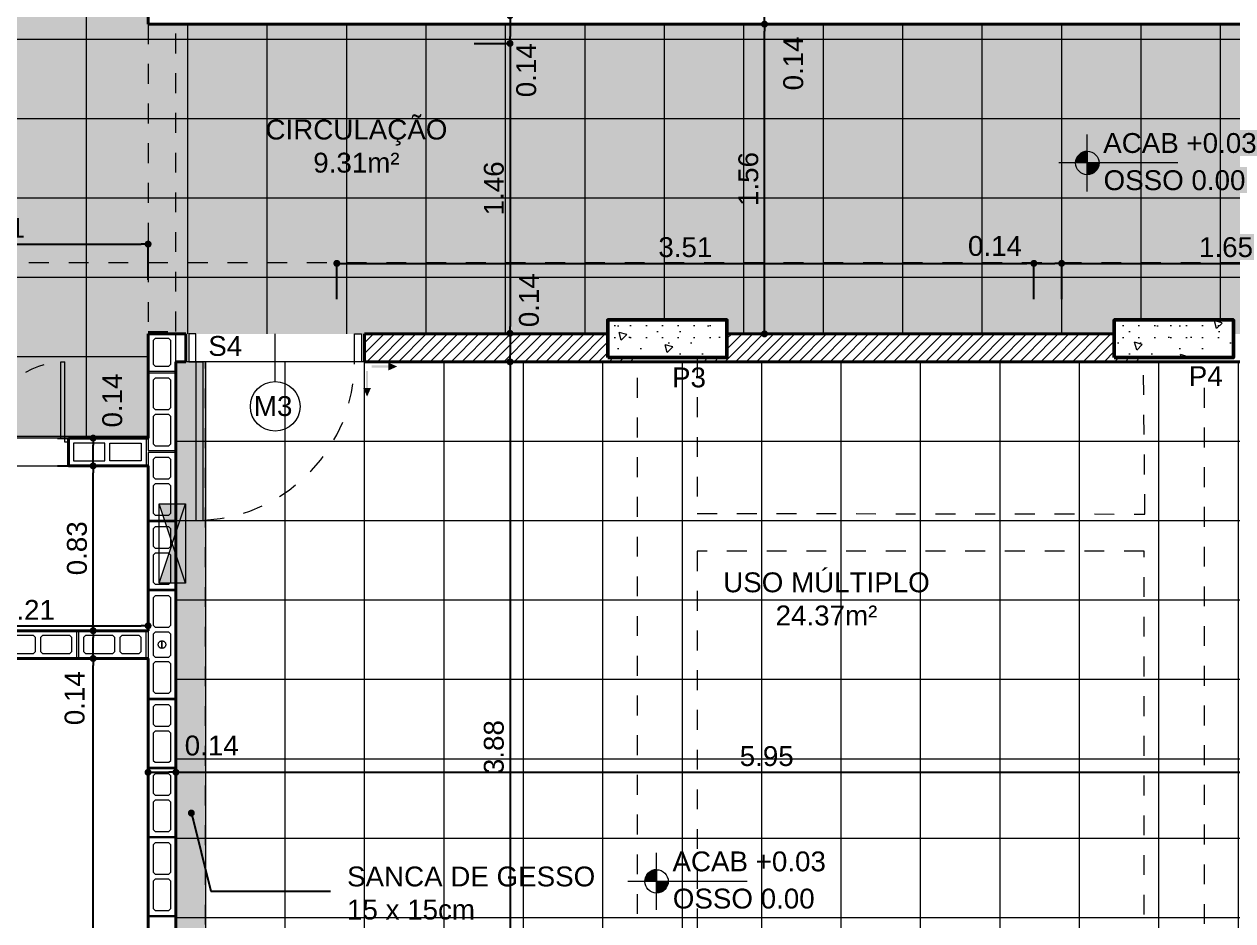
# Model space of a CAD drawing. Header units: millimetres. Extents: x 173 to 410, y -14 to 183.
# Drawn here: x 349.83 to 355.91, y -7.52 to -3.01 of the extents above; entities that cross this region are included whole.
import ezdxf
from ezdxf.enums import TextEntityAlignment as Align

# ---------------------------------------------------------------- set-up
doc = ezdxf.new("R2010")
doc.units = ezdxf.units.MM
doc.set_wipeout_variables(frame=1)
doc.linetypes.add('DASHDOT', pattern=[1, 0.5, -0.25, 0, -0.25])
doc.linetypes.add('HIDDEN', pattern=[0.05, 0.025, -0.025])
doc.layers.get('0').update_dxf_attribs({"color": 4})
for name, color, linetype, lineweight in [('ARQ Alvenaria', 201, 'Continuous', 40), ('ARQ Anotações', 2, 'Continuous', 5), ('ARQ Caixilharia', 140, 'Continuous', 9), ('ARQ Eixos', 8, 'DASHDOT', 5), ('ARQ Equipamento', 4, 'Continuous', 18), ('ARQ Estrutura', 7, 'Continuous', 50), ('ARQ Hachuras', 8, 'Continuous', 5), ('ARQ Projeções', 144, 'HIDDEN', 5), ('ARQ Visto', 152, 'Continuous', 13)]:
    doc.layers.add(name, color=color, linetype=linetype, lineweight=lineweight)
doc.layers.add('ARQ Forros', color=7, linetype='HIDDEN', lineweight=5, true_color=0xcacaca)
doc.layers.add('ARQ Pisos', color=9, linetype='Continuous', lineweight=5, true_color=0x808080)
doc.styles.get("Standard").update_dxf_attribs({"font": 'arial.ttf'})
doc.dimstyles.new('Executivo 1-50', dxfattribs={"dimtxt": 0.1, "dimasz": 0.035, "dimexe": 0, "dimexo": 0.0625, "dimgap": 0.03, "dimtad": 1, "dimzin": 0, "dimdsep": 46, "dimtxsty": 'Standard', "dimblk": 'DOT', "dimcen": 0.09, "dimclrd": 8, "dimclre": 8, "dimadec": 0, "dimazin": 0, "dimtfac": 1, "dimtix": 1, "dimtmove": 2, "dimatfit": 3, "dimldrblk": 'DOT', "dimfxl": 0.18, "dimfxlon": 1, "dimtolj": 1, "dimtzin": 0, "dimarcsym": 0})
pattern_1 = [(45, (0, 0), (-0.293939, 0.293939), [0.04, -0.2]), (45, (-0.0621, 0.23182), (-0.293939, 0.293939), [0.04, -0.2]), (105, (0, 0), (0.401528, 0.107589), [0.04, -0.2]), (105, (0.1697, 0.1697), (0.401528, 0.107589), [0.04, -0.2]), (165, (0.0283, 0.0283), (0.107589, 0.401528), [0.04, -0.2]), (165, (0.198, 0.198), (0.107589, 0.401528), [0.04, -0.2]), (45, (-0.028284, 0.028284), (-0.05656854, 0.05656854), [0, -0.08, 0, -0.12]), (90, (3e-18, 0.05657), (-0.08, 0), [0, -0.06, 0, -0.1])]

# ---------------------------------------------------------------- blocks, each defined once
blk = doc.blocks.new('COLUMN_236', base_point=(7.5699, -1.6544))
at = {"lineweight": 0, "ltscale": 31.083752}
blk.add_wipeout([(7.2699, -1.7494), (7.8699, -1.7494), (7.8699, -1.5594), (7.2699, -1.5594)], dxfattribs=at).dxf.layer = 'ARQ Estrutura'
at = {"layer": 'ARQ Estrutura', "lineweight": 13}
h = blk.add_hatch(dxfattribs=at)
h.set_pattern_fill('STRUCTURAL_CONCRETE', color=256, style=0, pattern_type=2)
h.set_pattern_definition(pattern_1)
h.paths.add_polyline_path([(7.2699, -1.7494), (7.8699, -1.7494), (7.8699, -1.5594), (7.2699, -1.5594)], flags=0)
at = {"layer": 'ARQ Estrutura', "flags": 128}
blk.add_lwpolyline([(7.2699, -1.7494), (7.8699, -1.7494), (7.8699, -1.5594), (7.2699, -1.5594)], close=True, dxfattribs=at)
blk = doc.blocks.new('COLUMN_237', base_point=(10.1199, -1.6544))
at = {"lineweight": 0, "ltscale": 41.080351}
blk.add_wipeout([(9.8199, -1.7494), (10.4199, -1.7494), (10.4199, -1.5594), (9.8199, -1.5594)], dxfattribs=at).dxf.layer = 'ARQ Estrutura'
at = {"layer": 'ARQ Estrutura', "lineweight": 13}
h = blk.add_hatch(dxfattribs=at)
h.set_pattern_fill('STRUCTURAL_CONCRETE', color=256, style=0, pattern_type=2)
h.set_pattern_definition(pattern_1)
h.paths.add_polyline_path([(9.8199, -1.7494), (10.4199, -1.7494), (10.4199, -1.5594), (9.8199, -1.5594)], flags=0)
at = {"layer": 'ARQ Estrutura', "flags": 128}
blk.add_lwpolyline([(9.8199, -1.7494), (10.4199, -1.7494), (10.4199, -1.5594), (9.8199, -1.5594)], close=True, dxfattribs=at)
blk = doc.blocks.new('_DOT')
at = {"color": 0, "linetype": 'ByBlock', "lineweight": -2}
blk.add_line((-0.5, 0), (-1, 0), dxfattribs=at)
at = {"color": 0, "linetype": 'ByBlock', "const_width": 0.5}
blk.add_lwpolyline([(-0.25, 0, 1), (0.25, 0, 1)], format="xyb", close=True, dxfattribs=at)
blk = doc.blocks.new('*D1921')
at = {"layer": 'ARQ Anotações', "color": 8, "lineweight": -2, "transparency": 16777216}
for p, q in [((353.7345, -3.0054), (353.5545, -3.0054)), ((353.5545, -4.5304), (353.5545, -3.0404)), ((353.7345, -4.5654), (353.5545, -4.5654))]:
    blk.add_line(p, q, dxfattribs=at)
at = {"layer": 'Defpoints', "color": 0, "transparency": 16777216}
for p in [(353.5545, -3.0054), (354.5954, -3.0054), (354.5954, -4.5654)]:
    blk.add_point(p, dxfattribs=at)
at = {"layer": 'ARQ Anotações', "color": 8, "lineweight": -2, "transparency": 16777216, "xscale": 0.035, "yscale": 0.035, "zscale": 0.035}
for p, rotation in [((353.5545, -3.0054), 90), ((353.5545, -4.5654), 270)]:
    blk.add_blockref('_DOT', p, dxfattribs=dict(at, rotation=rotation))
at = {"layer": 'ARQ Anotações', "color": 0, "transparency": 16777216, "insert": (353.4735, -3.7854), "char_height": 0.1, "attachment_point": 5, "rotation": 90}
blk.add_mtext('\\A1;1.56', dxfattribs=at)
blk = doc.blocks.new('*D1922')
at = {"layer": 'ARQ Anotações', "color": 8, "lineweight": -2, "transparency": 16777216}
for p, q in [((353.7345, -2.8654), (353.5545, -2.8654)), ((353.5545, -2.9704), (353.5545, -2.9004)), ((353.7345, -3.0054), (353.5545, -3.0054))]:
    blk.add_line(p, q, dxfattribs=at)
at = {"layer": 'Defpoints', "color": 0, "transparency": 16777216}
for p in [(353.5545, -2.8654), (354.5954, -2.8654), (354.5954, -3.0054)]:
    blk.add_point(p, dxfattribs=at)
at = {"layer": 'ARQ Anotações', "color": 8, "lineweight": -2, "transparency": 16777216, "xscale": 0.035, "yscale": 0.035, "zscale": 0.035}
for p, rotation in [((353.5545, -2.8654), 90), ((353.5545, -3.0054), 270)]:
    blk.add_blockref('_DOT', p, dxfattribs=dict(at, rotation=rotation))
at = {"layer": 'ARQ Anotações', "color": 0, "transparency": 16777216, "insert": (353.6998, -3.203), "char_height": 0.1, "attachment_point": 5, "rotation": 90}
blk.add_mtext('\\A1;0.14', dxfattribs=at)
blk = doc.blocks.new('*D1930')
at = {"layer": 'ARQ Anotações', "color": 8, "lineweight": -2, "transparency": 16777216}
for p, q in [((349.9938, -6.2004), (350.1738, -6.2004)), ((350.1738, -10.0304), (350.1738, -6.2354)), ((349.9938, -10.0654), (350.1738, -10.0654))]:
    blk.add_line(p, q, dxfattribs=at)
at = {"layer": 'Defpoints', "color": 0, "transparency": 16777216}
for p in [(349.0267, -6.2004), (350.1738, -6.2004), (349.1005, -10.0654)]:
    blk.add_point(p, dxfattribs=at)
at = {"layer": 'ARQ Anotações', "color": 8, "lineweight": -2, "transparency": 16777216, "xscale": 0.035, "yscale": 0.035, "zscale": 0.035}
for p, rotation in [((350.1738, -6.2004), 90), ((350.1738, -10.0654), 270)]:
    blk.add_blockref('_DOT', p, dxfattribs=dict(at, rotation=rotation))
at = {"layer": 'ARQ Anotações', "color": 0, "transparency": 16777216, "insert": (350.0927, -8.1329), "char_height": 0.1, "attachment_point": 5, "rotation": 90}
blk.add_mtext('\\A1;3.87', dxfattribs=at)
blk = doc.blocks.new('*D1931')
at = {"layer": 'ARQ Anotações', "color": 8, "lineweight": -2, "transparency": 16777216}
for p, q in [((349.9938, -6.0604), (350.1738, -6.0604)), ((350.1738, -6.1654), (350.1738, -6.0954)), ((349.9938, -6.2004), (350.1738, -6.2004))]:
    blk.add_line(p, q, dxfattribs=at)
at = {"layer": 'Defpoints', "color": 0, "transparency": 16777216}
for p in [(349.0267, -6.0604), (350.1738, -6.0604), (349.0267, -6.2004)]:
    blk.add_point(p, dxfattribs=at)
at = {"layer": 'ARQ Anotações', "color": 8, "lineweight": -2, "transparency": 16777216, "xscale": 0.035, "yscale": 0.035, "zscale": 0.035}
for p, rotation in [((350.1738, -6.0604), 90), ((350.1738, -6.2004), 270)]:
    blk.add_blockref('_DOT', p, dxfattribs=dict(at, rotation=rotation))
at = {"layer": 'ARQ Anotações', "color": 0, "transparency": 16777216, "insert": (350.081, -6.4003), "char_height": 0.1, "attachment_point": 5, "rotation": 90}
blk.add_mtext('\\A1;0.14', dxfattribs=at)
blk = doc.blocks.new('*D1932')
at = {"layer": 'ARQ Anotações', "color": 8, "lineweight": -2, "transparency": 16777216}
for p, q in [((349.9938, -5.2304), (350.1738, -5.2304)), ((350.1738, -6.0254), (350.1738, -5.2654)), ((349.9938, -6.0604), (350.1738, -6.0604))]:
    blk.add_line(p, q, dxfattribs=at)
at = {"layer": 'Defpoints', "color": 0, "transparency": 16777216}
for p in [(346.8764, -5.2304), (350.1738, -5.2304), (349.0267, -6.0604)]:
    blk.add_point(p, dxfattribs=at)
at = {"layer": 'ARQ Anotações', "color": 8, "lineweight": -2, "transparency": 16777216, "xscale": 0.035, "yscale": 0.035, "zscale": 0.035}
for p, rotation in [((350.1738, -5.2304), 90), ((350.1738, -6.0604), 270)]:
    blk.add_blockref('_DOT', p, dxfattribs=dict(at, rotation=rotation))
at = {"layer": 'ARQ Anotações', "color": 0, "transparency": 16777216, "insert": (350.0927, -5.6454), "char_height": 0.1, "attachment_point": 5, "rotation": 90}
blk.add_mtext('\\A1;0.83', dxfattribs=at)
blk = doc.blocks.new('*D1933')
at = {"layer": 'ARQ Anotações', "color": 8, "lineweight": -2, "transparency": 16777216}
for p, q in [((349.9938, -5.0904), (350.1738, -5.0904)), ((350.1738, -5.1954), (350.1738, -5.1254)), ((349.9938, -5.2304), (350.1738, -5.2304))]:
    blk.add_line(p, q, dxfattribs=at)
at = {"layer": 'Defpoints', "color": 0, "transparency": 16777216}
for p in [(346.8764, -5.0904), (350.1738, -5.0904), (346.8764, -5.2304)]:
    blk.add_point(p, dxfattribs=at)
at = {"layer": 'ARQ Anotações', "color": 8, "lineweight": -2, "transparency": 16777216, "xscale": 0.035, "yscale": 0.035, "zscale": 0.035}
for p, rotation in [((350.1738, -5.0904), 90), ((350.1738, -5.2304), 270)]:
    blk.add_blockref('_DOT', p, dxfattribs=dict(at, rotation=rotation))
at = {"layer": 'ARQ Anotações', "color": 0, "transparency": 16777216, "insert": (350.2706, -4.9009), "char_height": 0.1, "attachment_point": 5, "rotation": 90}
blk.add_mtext('\\A1;0.14', dxfattribs=at)
blk = doc.blocks.new('Folha 82')
for p, q in [((0.4, 0.8), (0.365, 0.8)), ((0.365, 0), (0.365, 0.8)), ((0.4, 0), (0.4, 0.8)), ((-0.435, 0), (-0.4, 0)), ((-0.435, -0.14), (-0.435, 0)), ((-0.4, 0), (-0.4, -0.14)), ((0.4, 0), (0.365, 0)), ((0.435, 0), (0.4, 0)), ((0.4, 0), (0.4, -0.14)), ((0.435, -0.14), (0.435, 0)), ((-0.4, -0.14), (-0.435, -0.14)), ((0.4, -0.14), (0.435, -0.14))]:
    blk.add_line(p, q)
at = {"layer": 'ARQ Projeções'}
blk.add_arc((0.4, 0), 0.8, 93.18023, 180, dxfattribs=at)
blk = doc.blocks.new('Window-Door Marker - 70_47')
at = {"layer": 'ARQ Anotações', "lineweight": 13}
blk.add_line((0, -0.24), (0, 0), dxfattribs=at)
blk.add_circle((0, -0.365), 0.125, dxfattribs=at)
blk.add_attdef('AC_MarkerText_1', text='', height=0.1, dxfattribs=at).set_placement((-0.1074, -0.4436), align=Align.BOTTOM_LEFT)
blk = doc.blocks.new('*D2083')
at = {"layer": 'ARQ Anotações', "color": 8, "lineweight": -2, "transparency": 16777216}
for p, q in [((349.2404, -6.0479), (349.2404, -6.0358)), ((349.2754, -6.0358), (350.4155, -6.0358)), ((350.4505, -6.0479), (350.4505, -6.0358))]:
    blk.add_line(p, q, dxfattribs=at)
at = {"layer": 'Defpoints', "color": 0, "transparency": 16777216}
for p in [(350.4505, -6.0358), (349.2404, -6.1104), (350.4505, -6.1104)]:
    blk.add_point(p, dxfattribs=at)
at = {"layer": 'ARQ Anotações', "color": 8, "lineweight": -2, "transparency": 16777216, "xscale": 0.035, "yscale": 0.035, "zscale": 0.035, "rotation": 180}
blk.add_blockref('_DOT', (349.2404, -6.0358), dxfattribs=at)
at = {"layer": 'ARQ Anotações', "color": 8, "lineweight": -2, "transparency": 16777216, "xscale": 0.035, "yscale": 0.035, "zscale": 0.035}
blk.add_blockref('_DOT', (350.4505, -6.0358), dxfattribs=at)
at = {"layer": 'ARQ Anotações', "color": 0, "transparency": 16777216, "insert": (349.8454, -5.9556), "char_height": 0.1, "attachment_point": 5}
blk.add_mtext('\\A1;1.21', dxfattribs=at)
blk = doc.blocks.new('Porta 02 folhas_2')
for p, q in [((-0.385, 0), (-0.385, 0.385)), ((-0.365, 0.385), (-0.385, 0.385)), ((-0.365, 0), (-0.365, 0.385)), ((0.365, 0), (0.365, 0.385)), ((0.365, 0.385), (0.385, 0.385)), ((0.385, 0), (0.385, 0.385)), ((-0.405, 0), (-0.365, 0)), ((-0.385, -0.02), (-0.385, 0)), ((0.405, 0), (0.365, 0)), ((0.385, -0.02), (0.385, 0)), ((-0.405, -0.02), (-0.385, -0.02)), ((0.405, -0.02), (0.385, -0.02))]:
    blk.add_line(p, q)
at = {"layer": 'ARQ Projeções'}
for centre, start, end in [((-0.385, 0), 0, 87.02225), ((0.385, 0), 92.97775, 180)]:
    blk.add_arc(centre, 0.385, start, end, dxfattribs=at)
blk = doc.blocks.new('*D2128')
at = {"layer": 'ARQ Anotações', "color": 8, "lineweight": -2, "transparency": 16777216}
for p, q in [((348.9405, -3.943), (348.9405, -4.1131)), ((348.9755, -4.1131), (350.4155, -4.1131)), ((350.4505, -4.2931), (350.4505, -4.1131))]:
    blk.add_line(p, q, dxfattribs=at)
at = {"layer": 'Defpoints', "color": 0, "transparency": 16777216}
for p in [(348.9405, -3.8805), (350.4505, -4.1131), (350.4505, -4.4684)]:
    blk.add_point(p, dxfattribs=at)
at = {"layer": 'ARQ Anotações', "color": 8, "lineweight": -2, "transparency": 16777216, "xscale": 0.035, "yscale": 0.035, "zscale": 0.035, "rotation": 180}
blk.add_blockref('_DOT', (348.9405, -4.1131), dxfattribs=at)
at = {"layer": 'ARQ Anotações', "color": 8, "lineweight": -2, "transparency": 16777216, "xscale": 0.035, "yscale": 0.035, "zscale": 0.035}
blk.add_blockref('_DOT', (350.4505, -4.1131), dxfattribs=at)
at = {"layer": 'ARQ Anotações', "color": 0, "transparency": 16777216, "insert": (349.6955, -4.0321), "char_height": 0.1, "attachment_point": 5}
blk.add_mtext('\\A1;1.51', dxfattribs=at)
blk = doc.blocks.new('*D2162')
at = {"layer": 'ARQ Anotações', "color": 8, "lineweight": -2, "transparency": 16777216}
for p, q in [((350.4505, -6.5937), (350.4505, -6.7737)), ((350.4855, -6.7737), (350.5555, -6.7737)), ((350.5905, -6.8749), (350.5905, -6.7737))]:
    blk.add_line(p, q, dxfattribs=at)
at = {"layer": 'Defpoints', "color": 0, "transparency": 16777216}
for p in [(350.4505, -6.2004), (350.5905, -6.7737), (350.5905, -6.9374)]:
    blk.add_point(p, dxfattribs=at)
at = {"layer": 'ARQ Anotações', "color": 8, "lineweight": -2, "transparency": 16777216, "xscale": 0.035, "yscale": 0.035, "zscale": 0.035, "rotation": 180}
blk.add_blockref('_DOT', (350.4505, -6.7737), dxfattribs=at)
at = {"layer": 'ARQ Anotações', "color": 8, "lineweight": -2, "transparency": 16777216, "xscale": 0.035, "yscale": 0.035, "zscale": 0.035}
blk.add_blockref('_DOT', (350.5905, -6.7737), dxfattribs=at)
at = {"layer": 'ARQ Anotações', "color": 0, "transparency": 16777216, "insert": (350.7708, -6.6395), "char_height": 0.1, "attachment_point": 5}
blk.add_mtext('\\A1;0.14', dxfattribs=at)
blk = doc.blocks.new('*D2163')
at = {"layer": 'ARQ Anotações', "color": 8, "lineweight": -2, "transparency": 16777216}
for p, q in [((356.5409, -6.5937), (356.5409, -6.7737)), ((350.5905, -6.8749), (350.5905, -6.7737)), ((350.6255, -6.7737), (356.5059, -6.7737))]:
    blk.add_line(p, q, dxfattribs=at)
at = {"layer": 'Defpoints', "color": 0, "transparency": 16777216}
for p in [(356.5409, -6.1775), (356.5409, -6.7737), (350.5905, -6.9374)]:
    blk.add_point(p, dxfattribs=at)
at = {"layer": 'ARQ Anotações', "color": 8, "lineweight": -2, "transparency": 16777216, "xscale": 0.035, "yscale": 0.035, "zscale": 0.035, "rotation": 180}
blk.add_blockref('_DOT', (350.5905, -6.7737), dxfattribs=at)
at = {"layer": 'ARQ Anotações', "color": 8, "lineweight": -2, "transparency": 16777216, "xscale": 0.035, "yscale": 0.035, "zscale": 0.035}
blk.add_blockref('_DOT', (356.5409, -6.7737), dxfattribs=at)
at = {"layer": 'ARQ Anotações', "color": 0, "transparency": 16777216, "insert": (353.5657, -6.6927), "char_height": 0.1, "attachment_point": 5}
blk.add_mtext('\\A1;5.95', dxfattribs=at)
blk = doc.blocks.new('*D2166')
at = {"layer": 'ARQ Anotações', "color": 8, "lineweight": -2, "transparency": 16777216}
for p, q in [((351.4009, -4.3902), (351.4009, -4.2102)), ((351.4359, -4.2102), (354.8759, -4.2102)), ((354.9109, -4.3902), (354.9109, -4.2102))]:
    blk.add_line(p, q, dxfattribs=at)
at = {"layer": 'Defpoints', "color": 0, "transparency": 16777216}
for p in [(354.9109, -4.2102), (354.9109, -4.5125), (351.4009, -4.5654)]:
    blk.add_point(p, dxfattribs=at)
at = {"layer": 'ARQ Anotações', "color": 8, "lineweight": -2, "transparency": 16777216, "xscale": 0.035, "yscale": 0.035, "zscale": 0.035, "rotation": 180}
blk.add_blockref('_DOT', (351.4009, -4.2102), dxfattribs=at)
at = {"layer": 'ARQ Anotações', "color": 8, "lineweight": -2, "transparency": 16777216, "xscale": 0.035, "yscale": 0.035, "zscale": 0.035}
blk.add_blockref('_DOT', (354.9109, -4.2102), dxfattribs=at)
at = {"layer": 'ARQ Anotações', "color": 0, "transparency": 16777216, "insert": (353.1559, -4.1291), "char_height": 0.1, "attachment_point": 5}
blk.add_mtext('\\A1;3.51', dxfattribs=at)
blk = doc.blocks.new('*D2167')
at = {"layer": 'ARQ Anotações', "color": 8, "lineweight": -2, "transparency": 16777216}
for p, q in [((354.9109, -4.3902), (354.9109, -4.2102)), ((354.9459, -4.2102), (355.0159, -4.2102)), ((355.0509, -4.3902), (355.0509, -4.2102))]:
    blk.add_line(p, q, dxfattribs=at)
at = {"layer": 'Defpoints', "color": 0, "transparency": 16777216}
for p in [(355.0509, -4.2102), (354.9109, -4.5125), (355.0509, -4.5654)]:
    blk.add_point(p, dxfattribs=at)
at = {"layer": 'ARQ Anotações', "color": 8, "lineweight": -2, "transparency": 16777216, "xscale": 0.035, "yscale": 0.035, "zscale": 0.035, "rotation": 180}
blk.add_blockref('_DOT', (354.9109, -4.2102), dxfattribs=at)
at = {"layer": 'ARQ Anotações', "color": 8, "lineweight": -2, "transparency": 16777216, "xscale": 0.035, "yscale": 0.035, "zscale": 0.035}
blk.add_blockref('_DOT', (355.0509, -4.2102), dxfattribs=at)
at = {"layer": 'ARQ Anotações', "color": 0, "transparency": 16777216, "insert": (354.715, -4.1232), "char_height": 0.1, "attachment_point": 5}
blk.add_mtext('\\A1;0.14', dxfattribs=at)
blk = doc.blocks.new('*D2168')
at = {"layer": 'ARQ Anotações', "color": 8, "lineweight": -2, "transparency": 16777216}
for p, q in [((355.0509, -4.3902), (355.0509, -4.2102)), ((355.0859, -4.2102), (356.6709, -4.2102)), ((356.7059, -4.3902), (356.7059, -4.2102))]:
    blk.add_line(p, q, dxfattribs=at)
at = {"layer": 'Defpoints', "color": 0, "transparency": 16777216}
for p in [(356.7059, -4.2102), (356.7059, -4.5625), (355.0509, -4.5654)]:
    blk.add_point(p, dxfattribs=at)
at = {"layer": 'ARQ Anotações', "color": 8, "lineweight": -2, "transparency": 16777216, "xscale": 0.035, "yscale": 0.035, "zscale": 0.035, "rotation": 180}
blk.add_blockref('_DOT', (355.0509, -4.2102), dxfattribs=at)
at = {"layer": 'ARQ Anotações', "color": 8, "lineweight": -2, "transparency": 16777216, "xscale": 0.035, "yscale": 0.035, "zscale": 0.035}
blk.add_blockref('_DOT', (356.7059, -4.2102), dxfattribs=at)
at = {"layer": 'ARQ Anotações', "color": 0, "transparency": 16777216, "insert": (355.8784, -4.1291), "char_height": 0.1, "attachment_point": 5}
blk.add_mtext('\\A1;1.65', dxfattribs=at)
blk = doc.blocks.new('*D2169')
at = {"layer": 'ARQ Anotações', "color": 8, "lineweight": -2, "transparency": 16777216}
for p, q in [((352.093, -2.9625), (352.273, -2.9625)), ((352.273, -2.9975), (352.273, -3.0675)), ((352.093, -3.1025), (352.273, -3.1025))]:
    blk.add_line(p, q, dxfattribs=at)
at = {"layer": 'Defpoints', "color": 0, "transparency": 16777216}
for p in [(351.5407, -2.9625), (351.4009, -3.1025), (352.273, -3.1025)]:
    blk.add_point(p, dxfattribs=at)
at = {"layer": 'ARQ Anotações', "color": 8, "lineweight": -2, "transparency": 16777216, "xscale": 0.035, "yscale": 0.035, "zscale": 0.035}
for p, rotation in [((352.273, -2.9625), 90), ((352.273, -3.1025), 270)]:
    blk.add_blockref('_DOT', p, dxfattribs=dict(at, rotation=rotation))
at = {"layer": 'ARQ Anotações', "color": 0, "transparency": 16777216, "insert": (352.3551, -3.2375), "char_height": 0.1, "attachment_point": 5, "rotation": 90}
blk.add_mtext('\\A1;0.14', dxfattribs=at)
blk = doc.blocks.new('*D2170')
at = {"layer": 'ARQ Anotações', "color": 8, "lineweight": -2, "transparency": 16777216}
for p, q in [((352.093, -3.1025), (352.273, -3.1025)), ((352.273, -3.1375), (352.273, -4.5275)), ((352.093, -4.5625), (352.273, -4.5625))]:
    blk.add_line(p, q, dxfattribs=at)
at = {"layer": 'Defpoints', "color": 0, "transparency": 16777216}
for p in [(351.4009, -3.1025), (351.4009, -4.5625), (352.273, -4.5625)]:
    blk.add_point(p, dxfattribs=at)
at = {"layer": 'ARQ Anotações', "color": 8, "lineweight": -2, "transparency": 16777216, "xscale": 0.035, "yscale": 0.035, "zscale": 0.035}
for p, rotation in [((352.273, -3.1025), 90), ((352.273, -4.5625), 270)]:
    blk.add_blockref('_DOT', p, dxfattribs=dict(at, rotation=rotation))
at = {"layer": 'ARQ Anotações', "color": 0, "transparency": 16777216, "insert": (352.192, -3.8325), "char_height": 0.1, "attachment_point": 5, "rotation": 90}
blk.add_mtext('\\A1;1.46', dxfattribs=at)
blk = doc.blocks.new('*D2171')
at = {"layer": 'ARQ Anotações', "color": 8, "lineweight": -2, "transparency": 16777216}
for p, q in [((352.093, -4.5625), (352.273, -4.5625)), ((352.273, -4.5975), (352.273, -4.6711)), ((352.093, -4.7061), (352.273, -4.7061))]:
    blk.add_line(p, q, dxfattribs=at)
at = {"layer": 'Defpoints', "color": 0, "transparency": 16777216}
for p in [(351.4009, -4.5625), (351.5445, -4.7061), (352.273, -4.7061)]:
    blk.add_point(p, dxfattribs=at)
at = {"layer": 'ARQ Anotações', "color": 8, "lineweight": -2, "transparency": 16777216, "xscale": 0.035, "yscale": 0.035, "zscale": 0.035}
for p, rotation in [((352.273, -4.5625), 90), ((352.273, -4.7061), 270)]:
    blk.add_blockref('_DOT', p, dxfattribs=dict(at, rotation=rotation))
at = {"layer": 'ARQ Anotações', "color": 0, "transparency": 16777216, "insert": (352.3689, -4.3956), "char_height": 0.1, "attachment_point": 5, "rotation": 90}
blk.add_mtext('\\A1;0.14', dxfattribs=at)
blk = doc.blocks.new('*D2172')
at = {"layer": 'ARQ Anotações', "color": 8, "lineweight": -2, "transparency": 16777216}
for p, q in [((352.093, -4.7061), (352.273, -4.7061)), ((352.273, -4.7411), (352.273, -8.5525)), ((352.093, -8.5875), (352.273, -8.5875))]:
    blk.add_line(p, q, dxfattribs=at)
at = {"layer": 'Defpoints', "color": 0, "transparency": 16777216}
for p in [(351.5445, -4.7061), (351.551, -8.5875), (352.273, -8.5875)]:
    blk.add_point(p, dxfattribs=at)
at = {"layer": 'ARQ Anotações', "color": 8, "lineweight": -2, "transparency": 16777216, "xscale": 0.035, "yscale": 0.035, "zscale": 0.035}
for p, rotation in [((352.273, -4.7061), 90), ((352.273, -8.5875), 270)]:
    blk.add_blockref('_DOT', p, dxfattribs=dict(at, rotation=rotation))
at = {"layer": 'ARQ Anotações', "color": 0, "transparency": 16777216, "insert": (352.1919, -6.6468), "char_height": 0.1, "attachment_point": 5, "rotation": 90}
blk.add_mtext('\\A1;3.88', dxfattribs=at)
blk = doc.blocks.new('paginacao')
for points in [[(-99, 275), (-60, 363), (-20, 275)], [(-70, 275), (-49, 275), (-70, 105), (-49, 105)], [(-275, 99), (-363, 60), (-275, 21)], [(-275, 70), (-275, 49), (-105, 70), (-105, 49)]]:
    blk.add_solid(points)
blk = doc.blocks.new('QUADRO01')
at = {"linetype": 'Continuous'}
for p, q in [((-0.2, 0), (0.2, -0.1324)), ((-0.2, -0.1324), (0.2, 0)), ((-0.2, 0), (0.2, 0)), ((-0.2, -0.1324), (-0.2, 0)), ((0.2, 0), (0.2, -0.1324)), ((0.2, -0.1324), (-0.2, -0.1324))]:
    blk.add_line(p, q, dxfattribs=at)
for points in [[(0, -0.0662), (-0.2, 0), (-0.2, -0.1324)], [(0, -0.0662), (0.2, 0), (0.2, -0.1324)]]:
    blk.add_solid(points)
at = {"flags": 1}
for tag in ['ALTURA', 'SUBGRUPO', 'SIMBOLO', 'GRUPO', 'COMPOSICAO', 'DESCRICAO', 'POTENCIA', 'FUNCAO', 'FATOR', 'RENDIMENTO', 'LAYER']:
    blk.add_attdef(tag, (0, -0.1324), '', height=0.25, dxfattribs=at)

msp = doc.modelspace()

# ---------------------------------------------------------------- hatches: boundary and pattern name
at = {"layer": 'ARQ Anotações'}
for points in [[(355.1211, -3.7047), (355.18, -3.7047), (355.18, -3.6458, 0.414214)], [(355.2389, -3.7047), (355.18, -3.7047), (355.18, -3.7635, 0.414214)], [(352.9521, -7.323), (353.0109, -7.323), (353.0109, -7.2642, 0.414214)], [(353.0698, -7.323), (353.0109, -7.323), (353.0109, -7.3819, 0.414214)]]:
    msp.add_hatch(color=8, dxfattribs=at).paths.add_polyline_path(points, flags=0)
at = {"layer": 'ARQ Forros'}
h = msp.add_hatch(color=256, dxfattribs=at)
h.dxf.hatch_style = 1
h.paths.add_polyline_path([(340.5406, -7.1755), (340.5407, -7.1755), (340.5407, -5.2205), (341.5012, -5.2205), (341.5012, -5.0904), (341.8905, -5.0904), (341.8906, -5.0904), (343.3023, -5.0905), (343.3127, -5.0905), (350.4502, -5.0905), (350.4505, -0.7805), (348.9409, -0.7805), (348.9405, -3.8805), (342.051, -3.8805), (342.051, -0.7805), (340.5406, -0.7804)])
h = msp.add_hatch(color=256, dxfattribs=at)
h.dxf.hatch_style = 1
h.paths.add_polyline_path([(352.7654, -4.5654), (350.4505, -4.5654), (350.4505, -3.0054), (356.4904, -3.0054), (356.4904, -3.0054), (356.4904, -4.5654), (355.9154, -4.5654), (355.9154, -4.4948), (355.3154, -4.4948), (355.3154, -4.5654), (353.3654, -4.5654), (353.3654, -4.4948), (352.7654, -4.4948)])
h = msp.add_hatch(color=256, dxfattribs=at)
h.dxf.hatch_style = 1
h.paths.add_polyline_path([(350.5909, -8.5404), (350.7403, -8.5404), (350.7403, -4.7054), (350.5909, -4.7054)])
at = {"layer": 'ARQ Hachuras'}
h = msp.add_hatch(dxfattribs=at)
h.set_pattern_fill('ANSI31', color=256, scale=0.3, style=0)
h.set_pattern_definition([(45, (332.250674, -8.680437), (-0.026516504, 0.026516504), [])])
h.paths.add_polyline_path([(352.7654, -4.5654), (351.5405, -4.5654), (351.5405, -4.7054), (352.9155, -4.7054), (352.9155, -4.6848), (352.7654, -4.6848)])
h.paths.add_polyline_path([(355.3154, -4.5654), (353.3654, -4.5654), (353.3654, -4.6848), (353.2155, -4.6848), (353.2155, -4.7054), (355.4628, -4.7054), (355.4626, -4.6848), (355.3154, -4.6848)])
at = {"layer": 'ARQ Pisos'}
h = msp.add_hatch(dxfattribs=at)
h.set_pattern_fill('NET', color=256, scale=3.2)
h.set_pattern_definition([(0, (348.94046, -3.88043), (0, 0.4), []), (90, (348.94046, -3.88043), (-0.4, 2e-17), [])])
h.paths.add_polyline_path([(341.8902, -5.0904), (343.3031, -5.0904), (350.4501, -5.0904), (350.4501, -0.7804), (348.9405, -0.7804), (348.9405, -3.8804), (342.0502, -3.8804), (342.0506, -0.7804), (340.5402, -0.7804), (340.5402, -5.2304), (341.7508, -5.2304), (341.7508, -5.2304), (341.5008, -5.2304), (341.5008, -5.0904), (341.8902, -5.0904)])

# ---------------------------------------------------------------- linework, layer by layer
at = {"layer": 'ARQ Alvenaria'}
for p, q in [((350.4505, -2.8054), (350.4505, -3.0054)), ((350.4505, -3.0054), (356.4904, -3.0054)), ((350.4505, -4.5654), (350.4505, -5.0904)), ((350.6405, -4.5654), (350.4505, -4.5654)), ((350.6405, -4.5654), (350.6405, -4.7054)), ((351.5405, -4.5654), (351.5405, -4.7054)), ((350.5905, -8.5404), (350.5905, -4.7054)), ((350.5905, -4.7054), (350.6405, -4.7054)), ((350.0505, -5.0904), (350.0505, -5.2304)), ((350.4505, -5.0904), (350.0505, -5.0904)), ((350.0505, -5.2304), (350.4505, -5.2304)), ((350.4505, -5.2304), (350.4505, -6.0604)), ((350.4505, -6.0604), (349.2405, -6.0604)), ((347.8905, -6.2004), (350.4505, -6.2004)), ((350.4505, -6.2004), (350.4505, -10.0654))]:
    msp.add_line(p, q, dxfattribs=at)
at = {"layer": 'ARQ Anotações', "color": 8}
for p, q in [((355.18, -3.8485), (355.18, -3.5608)), ((355.18, -3.6458), (355.18, -3.7047)), ((355.6362, -3.7047), (355.0362, -3.7047)), ((355.18, -3.7047), (355.1211, -3.7047)), ((355.18, -3.7635), (355.18, -3.7047)), ((355.18, -3.7047), (355.2389, -3.7047)), ((353.0109, -7.4669), (353.0109, -7.1792)), ((353.0109, -7.2642), (353.0109, -7.323)), ((353.4671, -7.323), (352.8671, -7.323)), ((353.0109, -7.323), (352.9521, -7.323)), ((353.0109, -7.3819), (353.0109, -7.323)), ((353.0109, -7.323), (353.0698, -7.323))]:
    msp.add_line(p, q, dxfattribs=at)
for centre in [(355.18, -3.7047), (353.0109, -7.323)]:
    msp.add_circle(centre, 0.0589, dxfattribs=at)
for centre in [(355.18, -3.7047), (353.0109, -7.323)]:
    msp.add_arc(centre, 0.0589, 90, 180, dxfattribs=at)
at = {"layer": 'ARQ Caixilharia'}
for p, q in [((350.0505, -5.0904), (349.2405, -5.0904)), ((349.2405, -5.2304), (350.0505, -5.2304))]:
    msp.add_line(p, q, dxfattribs=at)
at = {"layer": 'ARQ Eixos', "linetype": 'DASHDOT', "ltscale": 0.1}
msp.add_line((329.6507, -4.2054), (360.3905, -4.2054), dxfattribs=at)
at = {"layer": 'ARQ Forros'}
msp.add_lwpolyline([(350.5909, -8.5404), (350.7403, -8.5404), (350.7403, -4.7054), (350.5909, -4.7054)], close=True, dxfattribs=at)
at = {"layer": 'ARQ Hachuras', "flags": 128}
for points in [[(350.5903, -4.7536), (350.5903, -4.5636), (350.4503, -4.5636), (350.4503, -4.7536)], [(350.5553, -4.7286), (350.5653, -4.7186), (350.5653, -4.5986), (350.5553, -4.5886), (350.4853, -4.5886), (350.4753, -4.5986), (350.4753, -4.7186), (350.4853, -4.7286)], [(350.4503, -4.7636), (350.4503, -5.1536), (350.5903, -5.1536), (350.5903, -4.7636)], [(350.4853, -4.7886), (350.4753, -4.7986), (350.4753, -4.9361), (350.4853, -4.9461), (350.5553, -4.9461), (350.5653, -4.9361), (350.5653, -4.7986), (350.5553, -4.7886)], [(350.4853, -4.9711), (350.4753, -4.9811), (350.4753, -5.1186), (350.4853, -5.1286), (350.5553, -5.1286), (350.5653, -5.1186), (350.5653, -4.9811), (350.5553, -4.9711)], [(350.4405, -5.2304), (350.0505, -5.2304), (350.0505, -5.0904), (350.4405, -5.0904)], [(350.0755, -5.1154), (350.0755, -5.2054), (350.233, -5.2054), (350.233, -5.1154)], [(350.4155, -5.1154), (350.4155, -5.2054), (350.258, -5.2054), (350.258, -5.1154)], [(350.4503, -5.1629), (350.4503, -5.5029), (350.5903, -5.5029), (350.5903, -5.1629)], [(350.4853, -5.1879), (350.4753, -5.1979), (350.4753, -5.2854), (350.4853, -5.2954), (350.5553, -5.2954), (350.5653, -5.2854), (350.5653, -5.1979), (350.5553, -5.1879)], [(350.4853, -5.3204), (350.4753, -5.3304), (350.4753, -5.4679), (350.4853, -5.4779), (350.5553, -5.4779), (350.5653, -5.4679), (350.5653, -5.3304), (350.5553, -5.3204)], [(350.4503, -5.5117), (350.4503, -5.8517), (350.5903, -5.8517), (350.5903, -5.5117)], [(350.4853, -5.5367), (350.4753, -5.5467), (350.4753, -5.6342), (350.4853, -5.6442), (350.5553, -5.6442), (350.5653, -5.6342), (350.5653, -5.5467), (350.5553, -5.5367)], [(350.4853, -5.6692), (350.4753, -5.6792), (350.4753, -5.8167), (350.4853, -5.8267), (350.5553, -5.8267), (350.5653, -5.8167), (350.5653, -5.6792), (350.5553, -5.6692)], [(350.4503, -5.8604), (350.4503, -6.4004), (350.5903, -6.4004), (350.5903, -5.8604)], [(350.4853, -5.8854), (350.4753, -5.8954), (350.4753, -6.0329), (350.4853, -6.0429), (350.5553, -6.0429), (350.5653, -6.0329), (350.5653, -5.8954), (350.5553, -5.8854)], [(350.0911, -6.0604), (349.7011, -6.0604), (349.7011, -6.2004), (350.0911, -6.2004)], [(349.8836, -6.0954), (349.8736, -6.0854), (349.7361, -6.0854), (349.7261, -6.0954), (349.7261, -6.1654), (349.7361, -6.1754), (349.8736, -6.1754), (349.8836, -6.1654)], [(350.0661, -6.0954), (350.0561, -6.0854), (349.9186, -6.0854), (349.9086, -6.0954), (349.9086, -6.1654), (349.9186, -6.1754), (350.0561, -6.1754), (350.0661, -6.1654)], [(350.4408, -6.0604), (350.1008, -6.0604), (350.1008, -6.2004), (350.4408, -6.2004)], [(350.2833, -6.0954), (350.2733, -6.0854), (350.1358, -6.0854), (350.1258, -6.0954), (350.1258, -6.1654), (350.1358, -6.1754), (350.2733, -6.1754), (350.2833, -6.1654)], [(350.4158, -6.0954), (350.4058, -6.0854), (350.3183, -6.0854), (350.3083, -6.0954), (350.3083, -6.1654), (350.3183, -6.1754), (350.4058, -6.1754), (350.4158, -6.1654)], [(350.4853, -6.0679), (350.4753, -6.0779), (350.4753, -6.1829), (350.4853, -6.1929), (350.5553, -6.1929), (350.5653, -6.1829), (350.5653, -6.0779), (350.5553, -6.0679)], [(350.5205, -6.1307), (350.5205, -6.1307), (350.5205, -6.1307), (350.5206, -6.1307), (350.5206, -6.1307), (350.5206, -6.1307), (350.5206, -6.1307), (350.5207, -6.1307), (350.5207, -6.1306), (350.5207, -6.1306), (350.5207, -6.1306), (350.5207, -6.1306), (350.5207, -6.1305), (350.5208, -6.1305), (350.5208, -6.1305), (350.5208, -6.1304), (350.5208, -6.1304), (350.5208, -6.1304), (350.5208, -6.1304), (350.5207, -6.1303), (350.5207, -6.1303), (350.5207, -6.1303), (350.5207, -6.1302), (350.5207, -6.1302), (350.5207, -6.1302), (350.5206, -6.1302), (350.5206, -6.1302), (350.5206, -6.1302), (350.5206, -6.1301), (350.5205, -6.1301), (350.5205, -6.1301), (350.5205, -6.1301), (350.5205, -6.1493), (350.5186, -6.1492), (350.5167, -6.1489), (350.5148, -6.1485), (350.513, -6.1478), (350.5113, -6.147), (350.5097, -6.1459), (350.5082, -6.1448), (350.5068, -6.1435), (350.5055, -6.142), (350.5044, -6.1404), (350.5035, -6.1388), (350.5027, -6.137), (350.5022, -6.1352), (350.5018, -6.1333), (350.5016, -6.1314), (350.5016, -6.1295), (350.5018, -6.1276), (350.5022, -6.1257), (350.5027, -6.1239), (350.5035, -6.1221), (350.5044, -6.1204), (350.5055, -6.1189), (350.5068, -6.1174), (350.5082, -6.1161), (350.5097, -6.1149), (350.5113, -6.1139), (350.513, -6.1131), (350.5148, -6.1124), (350.5167, -6.1119), (350.5186, -6.1116), (350.5205, -6.1115)], [(350.5205, -6.1301), (350.5204, -6.1301), (350.5204, -6.1301), (350.5204, -6.1301), (350.5203, -6.1302), (350.5203, -6.1302), (350.5203, -6.1302), (350.5203, -6.1302), (350.5202, -6.1302), (350.5202, -6.1302), (350.5202, -6.1303), (350.5202, -6.1303), (350.5202, -6.1303), (350.5202, -6.1304), (350.5202, -6.1304), (350.5202, -6.1304), (350.5202, -6.1304), (350.5202, -6.1305), (350.5202, -6.1305), (350.5202, -6.1305), (350.5202, -6.1306), (350.5202, -6.1306), (350.5202, -6.1306), (350.5202, -6.1306), (350.5203, -6.1307), (350.5203, -6.1307), (350.5203, -6.1307), (350.5203, -6.1307), (350.5204, -6.1307), (350.5204, -6.1307), (350.5204, -6.1307), (350.5205, -6.1307), (350.5205, -6.1115), (350.5224, -6.1116), (350.5243, -6.1119), (350.5261, -6.1124), (350.5279, -6.1131), (350.5296, -6.1139), (350.5313, -6.1149), (350.5328, -6.1161), (350.5342, -6.1174), (350.5354, -6.1189), (350.5365, -6.1204), (350.5374, -6.1221), (350.5382, -6.1239), (350.5388, -6.1257), (350.5391, -6.1276), (350.5393, -6.1295), (350.5393, -6.1314), (350.5391, -6.1333), (350.5388, -6.1352), (350.5382, -6.137), (350.5374, -6.1388), (350.5365, -6.1404), (350.5354, -6.142), (350.5342, -6.1435), (350.5328, -6.1448), (350.5313, -6.1459), (350.5296, -6.147), (350.5279, -6.1478), (350.5261, -6.1485), (350.5243, -6.1489), (350.5224, -6.1492), (350.5205, -6.1493)], [(350.4853, -6.2179), (350.4753, -6.2279), (350.4753, -6.3654), (350.4853, -6.3754), (350.5553, -6.3754), (350.5653, -6.3654), (350.5653, -6.2279), (350.5553, -6.2179)], [(350.4503, -6.4084), (350.4503, -6.7484), (350.5903, -6.7484), (350.5903, -6.4084)], [(350.4853, -6.4334), (350.4753, -6.4434), (350.4753, -6.5309), (350.4853, -6.5409), (350.5553, -6.5409), (350.5653, -6.5309), (350.5653, -6.4434), (350.5553, -6.4334)], [(350.4853, -6.5659), (350.4753, -6.5759), (350.4753, -6.7134), (350.4853, -6.7234), (350.5553, -6.7234), (350.5653, -6.7134), (350.5653, -6.5759), (350.5553, -6.5659)], [(350.4503, -6.7563), (350.4503, -7.0963), (350.5903, -7.0963), (350.5903, -6.7563)], [(350.4853, -6.7813), (350.4753, -6.7913), (350.4753, -6.8788), (350.4853, -6.8888), (350.5553, -6.8888), (350.5653, -6.8788), (350.5653, -6.7913), (350.5553, -6.7813)], [(350.4853, -6.9138), (350.4753, -6.9238), (350.4753, -7.0613), (350.4853, -7.0713), (350.5553, -7.0713), (350.5653, -7.0613), (350.5653, -6.9238), (350.5553, -6.9138)], [(350.5903, -7.4942), (350.5903, -7.1042), (350.4503, -7.1042), (350.4503, -7.4942)], [(350.5553, -7.2867), (350.5653, -7.2767), (350.5653, -7.1392), (350.5553, -7.1292), (350.4853, -7.1292), (350.4753, -7.1392), (350.4753, -7.2767), (350.4853, -7.2867)], [(350.5553, -7.4692), (350.5653, -7.4592), (350.5653, -7.3217), (350.5553, -7.3117), (350.4853, -7.3117), (350.4753, -7.3217), (350.4753, -7.4592), (350.4853, -7.4692)], [(350.5903, -7.8921), (350.5903, -7.5021), (350.4503, -7.5021), (350.4503, -7.8921)]]:
    msp.add_lwpolyline(points, close=True, dxfattribs=at)
at = {"layer": 'ARQ Projeções'}
for p, q in [((355.77, -8.5373), (355.77, -4.7523)), ((353.2155, -5.4698), (355.47, -5.4729)), ((355.4655, -5.6598), (353.2155, -5.6598)), ((353.2155, -5.6598), (353.2155, -8.4904)), ((355.4655, -8.4904), (355.4655, -5.6598))]:
    msp.add_line(p, q, dxfattribs=at)
msp.add_lwpolyline([(350.4505, -4.5527), (350.5904, -4.5527), (350.5904, -3.0054), (350.4505, -3.0054)], close=True, dxfattribs=at)
at = {"layer": 'ARQ Visto'}
msp.add_line((351.5405, -4.7054), (350.5905, -4.7054), dxfattribs=at)

# ---------------------------------------------------------------- block references
at = {"layer": 'ARQ Anotações'}
ref = msp.add_blockref('Window-Door Marker - 70_47', (351.0905, -4.5654), dxfattribs=at)
ref.add_attrib('AC_MarkerText_1', 'M3', dxfattribs={"height": 0.1}).set_placement((350.9831, -5.009), align=Align.BOTTOM_LEFT)
at = {"layer": 'ARQ Anotações', "xscale": 0.0005, "yscale": 0.0005, "zscale": 0.0005, "rotation": 179.9994604314656}
msp.add_blockref('paginacao', (351.5234, -4.6999), dxfattribs=at)
at = {"layer": 'ARQ Caixilharia', "rotation": 179.9999999999999}
msp.add_blockref('Folha 82', (351.0905, -4.7054), dxfattribs=at)
at = {"layer": 'ARQ Caixilharia', "xscale": -1}
msp.add_blockref('Porta 02 folhas_2', (349.6455, -5.0904), dxfattribs=at)
at = {"layer": 'ARQ Equipamento', "rotation": 90}
msp.add_blockref('QUADRO01', (350.5069, -5.6215), dxfattribs=at)

# ---------------------------------------------------------------- texts
at = {"layer": 'ARQ Anotações', "lineweight": 13, "char_height": 0.1}
for s, insert, attachment_point in [('CIRCULAÇÃO\\P9.31m²', (351.4996, -3.7544), 8), ('USO MÚLTIPLO\\P24.37m²', (353.8665, -5.9009), 5)]:
    msp.add_mtext(s, dxfattribs=dict(at, insert=insert, attachment_point=attachment_point))
at = {"layer": 'ARQ Anotações', "char_height": 0.1}
for s, insert, attachment_point in [('ACAB +0.03', (355.2601, -3.6047), 4), ('OSSO 0.00', (355.2619, -3.792), 4), ('S4', (350.7536, -4.6776), 7), ('P3', (353.0887, -4.7347), 1), ('P4', (355.6909, -4.7281), 1), ('ACAB +0.03', (353.091, -7.2231), 4), ('SANCA DE GESSO\\P15 x 15cm', (351.4523, -7.5165), 7), ('OSSO 0.00', (353.0928, -7.4104), 4)]:
    msp.add_mtext(s, dxfattribs=dict(at, insert=insert, attachment_point=attachment_point))

# ---------------------------------------------------------------- dimensions: what is measured, and where the dimension line sits
at = {"layer": 'ARQ Anotações'}
for base, p1, p2, picture, middle in [((353.5545, -2.8654), (354.5954, -3.0054), (354.5954, -2.8654), '*D1922', (353.6998, -3.203)), ((352.273, -3.1025), (351.5407, -2.9625), (351.4009, -3.1025), '*D2169', (352.3551, -3.2375)), ((352.273, -4.7061), (351.4009, -4.5625), (351.5445, -4.7061), '*D2171', (352.3689, -4.3956)), ((350.1738, -5.0904), (346.8764, -5.2304), (346.8764, -5.0904), '*D1933', (350.2706, -4.9009)), ((350.1738, -6.0604), (349.0267, -6.2004), (349.0267, -6.0604), '*D1931', (350.081, -6.4003))]:
    dim = msp.add_linear_dim(base=base, p1=p1, p2=p2, angle=90, dimstyle='Executivo 1-50', dxfattribs=at)
    dim.commit()
    dim.dimension.update_dxf_attribs({"geometry": picture, "text_midpoint": middle, "dimtype": 160})
for base, p1, p2, picture, middle in [((353.5545, -3.0054), (354.5954, -4.5654), (354.5954, -3.0054), '*D1921', (353.4735, -3.7854)), ((352.273, -4.5625), (351.4009, -3.1025), (351.4009, -4.5625), '*D2170', (352.192, -3.8325)), ((352.273, -8.5875), (351.5445, -4.7061), (351.551, -8.5875), '*D2172', (352.1919, -6.6468)), ((350.1738, -5.2304), (349.0267, -6.0604), (346.8764, -5.2304), '*D1932', (350.0927, -5.6454)), ((350.17376, -6.20043), (349.10053, -10.06544), (349.02671, -6.20043), '*D1930', (350.09267, -8.13293))]:
    dim = msp.add_linear_dim(base=base, p1=p1, p2=p2, angle=90, dimstyle='Executivo 1-50', dxfattribs=at)
    dim.commit()
    dim.dimension.update_dxf_attribs({"geometry": picture, "text_midpoint": middle})
for base, p1, p2, picture, middle in [((350.4505, -4.1131), (348.9405, -3.8805), (350.4505, -4.4684), '*D2128', (349.6955, -4.0321)), ((350.4505, -6.0358), (349.2404, -6.1104), (350.4505, -6.1104), '*D2083', (349.8454, -5.9556)), ((356.5409, -6.7737), (350.5905, -6.9374), (356.5409, -6.1775), '*D2163', (353.5657, -6.6927))]:
    dim = msp.add_linear_dim(base=base, p1=p1, p2=p2, dimstyle='Executivo 1-50', dxfattribs=at)
    dim.commit()
    dim.dimension.update_dxf_attribs({"geometry": picture, "text_midpoint": middle})
for base, p1, p2, picture, middle in [((355.0509, -4.2102), (354.9109, -4.5125), (355.0509, -4.5654), '*D2167', (354.715, -4.1232)), ((350.5905, -6.7737), (350.4505, -6.2004), (350.5905, -6.9374), '*D2162', (350.7708, -6.6395))]:
    dim = msp.add_linear_dim(base=base, p1=p1, p2=p2, dimstyle='Executivo 1-50', dxfattribs=at)
    dim.commit()
    dim.dimension.update_dxf_attribs({"geometry": picture, "text_midpoint": middle, "dimtype": 160})

# ---------------------------------------------------------------- leaders
msp.add_leader([(350.6683, -6.979), (350.766, -7.3719), (351.3693, -7.3719)], dimstyle='Executivo 1-50', override={"dimgap": 0.03, "dimtad": 0}, dxfattribs=at)

# ---------------------------------------------------------------- next in the draw order: block references
at = {"layer": 'ARQ Estrutura'}
for name, p in [('COLUMN_236', (353.0654, -4.5898)), ('COLUMN_237', (355.6154, -4.5898))]:
    msp.add_blockref(name, p, dxfattribs=at)

# ---------------------------------------------------------------- next in the draw order: hatches: boundary and pattern name
at = {"layer": 'ARQ Hachuras'}
h = msp.add_hatch(dxfattribs=at)
h.set_pattern_fill('NET', color=256, scale=3.2)
h.set_pattern_definition([(0, (351.54046, -4.7055), (0, 0.4), []), (90, (351.54046, -4.7055), (-0.4, 2e-17), [])])
h.paths.add_polyline_path([(355.9154, -8.4904), (355.9154, -8.5404), (358.6009, -8.5404), (358.6009, -6.1304), (356.5409, -6.1304), (356.5404, -4.7054), (350.5905, -4.7054), (350.5905, -8.5404), (355.3154, -8.5404), (355.3154, -8.4904), (355.5504, -8.4904), (355.5504, -7.8325), (355.6904, -7.8325), (355.6904, -8.4904)])
at = {"layer": 'ARQ Pisos'}
h = msp.add_hatch(dxfattribs=at)
h.set_pattern_fill('NET', color=256, scale=3.2)
h.set_pattern_definition([(0, (332.25067, -8.68044), (0, 0.4), []), (90, (332.25067, -8.68044), (-0.4, 2e-17), [])])
h.paths.add_polyline_path([(352.7654, -4.5654), (350.4505, -4.5654), (350.4505, -3.0054), (356.4904, -3.0054), (356.4904, -3.0054), (356.4904, -4.5654), (355.9154, -4.5654), (355.9154, -4.4948), (355.3154, -4.4948), (355.3154, -4.5654), (353.3654, -4.5654), (353.3654, -4.4948), (352.7654, -4.4948)])

# ---------------------------------------------------------------- next in the draw order: linework, layer by layer
at = {"layer": 'ARQ Alvenaria'}
for p, q in [((352.7654, -4.5654), (351.5405, -4.5654)), ((355.3154, -4.5654), (353.3654, -4.5654)), ((351.5405, -4.7054), (356.5404, -4.7054))]:
    msp.add_line(p, q, dxfattribs=at)
at = {"layer": 'ARQ Projeções'}
for p, q in [((352.9155, -8.487), (352.9155, -4.6848)), ((353.2155, -4.6848), (353.2155, -5.4698)), ((355.47, -5.4729), (355.4626, -4.6848))]:
    msp.add_line(p, q, dxfattribs=at)

# ---------------------------------------------------------------- next in the draw order: dimensions: what is measured, and where the dimension line sits
at = {"layer": 'ARQ Anotações'}
for base, p1, p2, picture, middle in [((354.9109, -4.2102), (351.4009, -4.5654), (354.9109, -4.5125), '*D2166', (353.1559, -4.1291)), ((356.705855, -4.210155), (355.050864, -4.56543), (356.705855, -4.562481), '*D2168', (355.87836, -4.129098))]:
    dim = msp.add_linear_dim(base=base, p1=p1, p2=p2, dimstyle='Executivo 1-50', dxfattribs=at)
    dim.commit()
    dim.dimension.update_dxf_attribs({"geometry": picture, "text_midpoint": middle})

doc.saveas('drawing.dxf')
